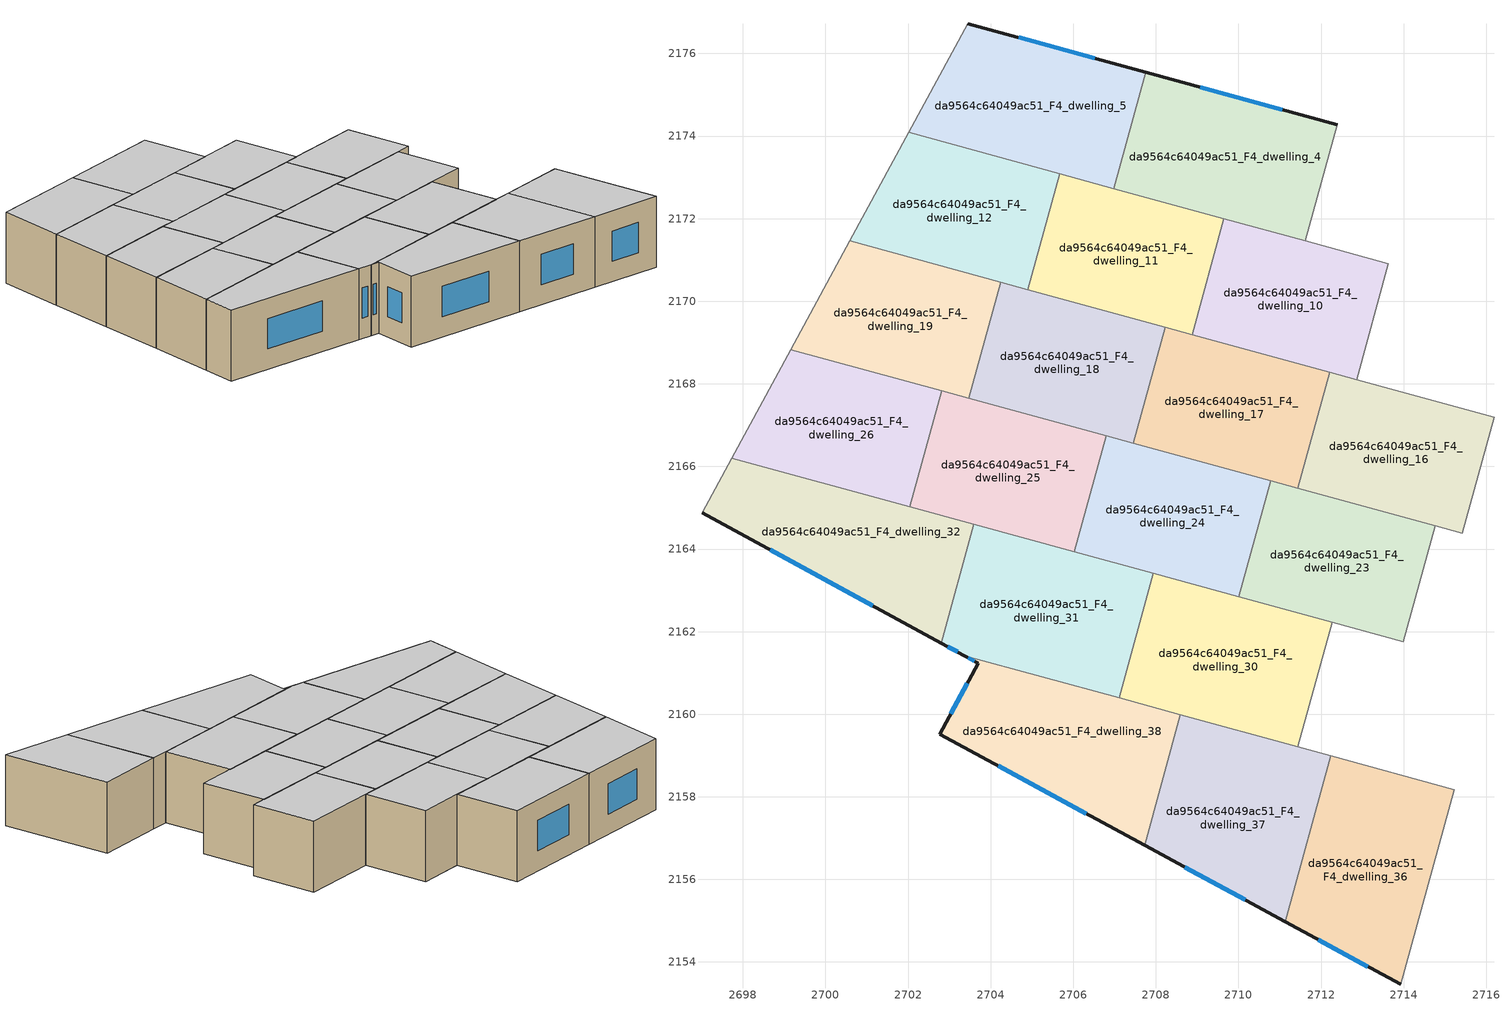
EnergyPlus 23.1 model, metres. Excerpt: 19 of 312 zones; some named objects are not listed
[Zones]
da9564c64049ac51_F4_dwelling_10
 floor to da9564c64049ac51_F3_dwelling_10 (EU_floor_Construction): 2713.63,2170.91 2712.86,2168.1 2708.88,2169.19 2709.65,2172 z12
 wall to da9564c64049ac51_F4_dwelling_9 (EU_wall_Construction): 2712.86,2168.1 2713.63,2170.91 z12:15
 wall to da9564c64049ac51_F4_dwelling_11 (EU_wall_Construction): 2709.65,2172 2708.88,2169.19 z12:15
 wall to da9564c64049ac51_F4_dwelling_17 (EU_wall_Construction): 2708.88,2169.19 2712.21,2168.28 z12:15
 wall to da9564c64049ac51_F4_dwelling_3 (EU_wall_Construction): 2713.63,2170.91 2711.62,2171.46 z12:15
 wall to da9564c64049ac51_F4_dwelling_16 (EU_wall_Construction): 2712.21,2168.28 2712.86,2168.1 z12:15
 wall to da9564c64049ac51_F4_dwelling_4 (EU_wall_Construction): 2711.62,2171.46 2709.65,2172 z12:15
 ceiling to da9564c64049ac51_F5_dwelling_10 (EU_floor_Construction): 2712.86,2168.1 2713.63,2170.91 2709.65,2172 2708.88,2169.19 z15
da9564c64049ac51_F4_dwelling_11
 floor to da9564c64049ac51_F3_dwelling_11 (EU_floor_Construction): 2709.65,2172 2708.88,2169.19 2704.9,2170.28 2705.67,2173.09 z12
 wall to da9564c64049ac51_F4_dwelling_12 (EU_wall_Construction): 2705.67,2173.09 2704.9,2170.28 z12:15
 wall to da9564c64049ac51_F4_dwelling_18 (EU_wall_Construction): 2704.9,2170.28 2708.22,2169.37 z12:15
 wall to da9564c64049ac51_F4_dwelling_4 (EU_wall_Construction): 2709.65,2172 2706.98,2172.73 z12:15
 wall to da9564c64049ac51_F4_dwelling_17 (EU_wall_Construction): 2708.22,2169.37 2708.88,2169.19 z12:15
 wall to da9564c64049ac51_F4_dwelling_5 (EU_wall_Construction): 2706.98,2172.73 2705.67,2173.09 z12:15
 ceiling to da9564c64049ac51_F5_dwelling_11 (EU_floor_Construction): 2708.88,2169.19 2709.65,2172 2705.67,2173.09 2704.9,2170.28 z15
da9564c64049ac51_F4_dwelling_12
 floor to da9564c64049ac51_F3_dwelling_12 (EU_floor_Construction): 2705.67,2173.09 2704.9,2170.28 2700.59,2171.46 2702.01,2174.09 z12
 wall adiabatic (EU_wall_Construction): 2702.01,2174.09 2700.59,2171.46 z12:15
 wall to da9564c64049ac51_F4_dwelling_19 (EU_wall_Construction): 2700.59,2171.46 2704.24,2170.46 z12:15
 wall to da9564c64049ac51_F4_dwelling_5 (EU_wall_Construction): 2705.67,2173.09 2702.01,2174.09 z12:15
 wall to da9564c64049ac51_F4_dwelling_18 (EU_wall_Construction): 2704.24,2170.46 2704.9,2170.28 z12:15
 ceiling to da9564c64049ac51_F5_dwelling_12 (EU_floor_Construction): 2704.9,2170.28 2705.67,2173.09 2702.01,2174.09 2700.59,2171.46 z15
da9564c64049ac51_F4_dwelling_16
 floor to da9564c64049ac51_F3_dwelling_16 (EU_floor_Construction): 2716.19,2167.19 2715.42,2164.38 2711.44,2165.47 2712.21,2168.28 z12
 wall to da9564c64049ac51_F4_dwelling_15 (EU_wall_Construction): 2715.42,2164.38 2716.19,2167.19 z12:15
 wall to da9564c64049ac51_F4_dwelling_17 (EU_wall_Construction): 2712.21,2168.28 2711.44,2165.47 z12:15
 wall to da9564c64049ac51_F4_dwelling_23 (EU_wall_Construction): 2711.44,2165.47 2714.76,2164.56 z12:15
 wall to da9564c64049ac51_F4_dwelling_9 (EU_wall_Construction): 2716.19,2167.19 2712.86,2168.1 z12:15
 wall to da9564c64049ac51_F4_dwelling_22 (EU_wall_Construction): 2714.76,2164.56 2715.42,2164.38 z12:15
 ceiling to da9564c64049ac51_F5_dwelling_16 (EU_floor_Construction): 2715.42,2164.38 2716.19,2167.19 2712.21,2168.28 2711.44,2165.47 z15
da9564c64049ac51_F4_dwelling_17
 floor to da9564c64049ac51_F3_dwelling_17 (EU_floor_Construction): 2712.21,2168.28 2711.44,2165.47 2707.45,2166.56 2708.22,2169.37 z12
 wall to da9564c64049ac51_F4_dwelling_18 (EU_wall_Construction): 2708.22,2169.37 2707.45,2166.56 z12:15
 wall to da9564c64049ac51_F4_dwelling_24 (EU_wall_Construction): 2707.45,2166.56 2710.78,2165.65 z12:15
 wall to da9564c64049ac51_F4_dwelling_23 (EU_wall_Construction): 2710.78,2165.65 2711.44,2165.47 z12:15
 ceiling to da9564c64049ac51_F5_dwelling_17 (EU_floor_Construction): 2711.44,2165.47 2712.21,2168.28 2708.22,2169.37 2707.45,2166.56 z15
da9564c64049ac51_F4_dwelling_18
 floor to da9564c64049ac51_F3_dwelling_18 (EU_floor_Construction): 2708.22,2169.37 2707.45,2166.56 2703.47,2167.65 2704.24,2170.46 z12
 wall to da9564c64049ac51_F4_dwelling_19 (EU_wall_Construction): 2704.24,2170.46 2703.47,2167.65 z12:15
 wall to da9564c64049ac51_F4_dwelling_25 (EU_wall_Construction): 2703.47,2167.65 2706.79,2166.74 z12:15
 wall to da9564c64049ac51_F4_dwelling_24 (EU_wall_Construction): 2706.79,2166.74 2707.45,2166.56 z12:15
 ceiling to da9564c64049ac51_F5_dwelling_18 (EU_floor_Construction): 2707.45,2166.56 2708.22,2169.37 2704.24,2170.46 2703.47,2167.65 z15
da9564c64049ac51_F4_dwelling_19
 floor to da9564c64049ac51_F3_dwelling_19 (EU_floor_Construction): 2704.24,2170.46 2703.47,2167.65 2699.16,2168.83 2700.59,2171.46 z12
 wall adiabatic (EU_wall_Construction): 2700.59,2171.46 2699.16,2168.83 z12:15
 wall to da9564c64049ac51_F4_dwelling_26 (EU_wall_Construction): 2699.16,2168.83 2702.81,2167.83 z12:15
 wall to da9564c64049ac51_F4_dwelling_25 (EU_wall_Construction): 2702.81,2167.83 2703.47,2167.65 z12:15
 ceiling to da9564c64049ac51_F5_dwelling_19 (EU_floor_Construction): 2703.47,2167.65 2704.24,2170.46 2700.59,2171.46 2699.16,2168.83 z15
da9564c64049ac51_F4_dwelling_23
 floor to da9564c64049ac51_F3_dwelling_23 (EU_floor_Construction): 2714.76,2164.56 2713.99,2161.75 2710.01,2162.84 2710.78,2165.65 z12
 wall to da9564c64049ac51_F4_dwelling_22 (EU_wall_Construction): 2713.99,2161.75 2714.76,2164.56 z12:15
 wall to da9564c64049ac51_F4_dwelling_24 (EU_wall_Construction): 2710.78,2165.65 2710.01,2162.84 z12:15
 wall to da9564c64049ac51_F4_dwelling_30 (EU_wall_Construction): 2710.01,2162.84 2712.27,2162.22 z12:15
 wall to da9564c64049ac51_F4_dwelling_29 (EU_wall_Construction): 2712.27,2162.22 2713.99,2161.75 z12:15
 ceiling to da9564c64049ac51_F5_dwelling_23 (EU_floor_Construction): 2713.99,2161.75 2714.76,2164.56 2710.78,2165.65 2710.01,2162.84 z15
da9564c64049ac51_F4_dwelling_24
 floor to da9564c64049ac51_F3_dwelling_24 (EU_floor_Construction): 2710.78,2165.65 2710.01,2162.84 2706.03,2163.93 2706.79,2166.74 z12
 wall to da9564c64049ac51_F4_dwelling_25 (EU_wall_Construction): 2706.79,2166.74 2706.03,2163.93 z12:15
 wall to da9564c64049ac51_F4_dwelling_31 (EU_wall_Construction): 2706.03,2163.93 2707.94,2163.41 z12:15
 wall to da9564c64049ac51_F4_dwelling_30 (EU_wall_Construction): 2707.94,2163.41 2710.01,2162.84 z12:15
 ceiling to da9564c64049ac51_F5_dwelling_24 (EU_floor_Construction): 2710.01,2162.84 2710.78,2165.65 2706.79,2166.74 2706.03,2163.93 z15
da9564c64049ac51_F4_dwelling_25
 floor to da9564c64049ac51_F3_dwelling_25 (EU_floor_Construction): 2706.79,2166.74 2706.03,2163.93 2702.04,2165.02 2702.81,2167.83 z12
 wall to da9564c64049ac51_F4_dwelling_26 (EU_wall_Construction): 2702.81,2167.83 2702.04,2165.02 z12:15
 wall to da9564c64049ac51_F4_dwelling_32 (EU_wall_Construction): 2702.04,2165.02 2703.59,2164.6 z12:15
 wall to da9564c64049ac51_F4_dwelling_31 (EU_wall_Construction): 2703.59,2164.6 2706.03,2163.93 z12:15
 ceiling to da9564c64049ac51_F5_dwelling_25 (EU_floor_Construction): 2706.03,2163.93 2706.79,2166.74 2702.81,2167.83 2702.04,2165.02 z15
da9564c64049ac51_F4_dwelling_26
 floor to da9564c64049ac51_F3_dwelling_26 (EU_floor_Construction): 2702.81,2167.83 2702.04,2165.02 2697.73,2166.2 2699.16,2168.83 z12
 wall adiabatic (EU_wall_Construction): 2699.16,2168.83 2697.73,2166.2 z12:15
 wall to da9564c64049ac51_F4_dwelling_32 (EU_wall_Construction): 2697.73,2166.2 2702.04,2165.02 z12:15
 ceiling to da9564c64049ac51_F5_dwelling_26 (EU_floor_Construction): 2702.04,2165.02 2702.81,2167.83 2699.16,2168.83 2697.73,2166.2 z15
da9564c64049ac51_F4_dwelling_30
 floor to da9564c64049ac51_F3_dwelling_30 (EU_floor_Construction): 2712.27,2162.22 2711.44,2159.21 2707.11,2160.39 2707.94,2163.41 z12
 wall to da9564c64049ac51_F4_dwelling_29 (EU_wall_Construction): 2711.44,2159.21 2712.27,2162.22 z12:15
 wall to da9564c64049ac51_F4_dwelling_31 (EU_wall_Construction): 2707.94,2163.41 2707.11,2160.39 z12:15
 wall to da9564c64049ac51_F4_dwelling_37 (EU_wall_Construction): 2708.6,2159.99 2711.44,2159.21 z12:15
 wall to da9564c64049ac51_F4_dwelling_38 (EU_wall_Construction): 2707.11,2160.39 2708.6,2159.99 z12:15
 ceiling to da9564c64049ac51_F5_dwelling_30 (EU_floor_Construction): 2711.44,2159.21 2712.27,2162.22 2707.94,2163.41 2707.11,2160.39 z15
da9564c64049ac51_F4_dwelling_31
 floor to da9564c64049ac51_F3_dwelling_31 (EU_floor_Construction): 2707.94,2163.41 2707.11,2160.39 2703.36,2161.42 2702.81,2161.72 2703.59,2164.6 z12
 wall outside (EU_wall_Construction): 2702.81,2161.72 2703.36,2161.42 z12:15
 wall to da9564c64049ac51_F4_dwelling_32 (EU_wall_Construction): 2703.59,2164.6 2702.81,2161.72 z12:15
 wall to da9564c64049ac51_F4_dwelling_38 (EU_wall_Construction): 2703.36,2161.42 2707.11,2160.39 z12:15
 window (EU_Window_Construction): 2702.97,2161.64 2703.21,2161.51 z12.86:14.14
 ceiling to da9564c64049ac51_F5_dwelling_31 (EU_floor_Construction): 2707.11,2160.39 2707.94,2163.41 2703.59,2164.6 2702.81,2161.72 2703.36,2161.42 z15
da9564c64049ac51_F4_dwelling_32
 floor to da9564c64049ac51_F3_dwelling_32 (EU_floor_Construction): 2703.59,2164.6 2702.81,2161.72 2697.01,2164.88 2697.73,2166.2 z12
 wall outside (EU_wall_Construction): 2697.01,2164.88 2702.81,2161.72 z12:15
 wall adiabatic (EU_wall_Construction): 2697.73,2166.2 2697.01,2164.88 z12:15
 window (EU_Window_Construction): 2698.67,2163.98 2701.15,2162.63 z12.86:14.14
 ceiling to da9564c64049ac51_F5_dwelling_32 (EU_floor_Construction): 2702.81,2161.72 2703.59,2164.6 2697.73,2166.2 2697.01,2164.88 z15
da9564c64049ac51_F4_dwelling_36
 floor to da9564c64049ac51_F3_dwelling_36 (EU_floor_Construction): 2715.22,2158.17 2713.93,2153.46 2711.13,2154.98 2712.23,2158.99 z12
 wall outside (EU_wall_Construction): 2711.13,2154.98 2713.93,2153.46 z12:15
 wall to da9564c64049ac51_F4_dwelling_35 (EU_wall_Construction): 2713.93,2153.46 2715.22,2158.17 z12:15
 wall to da9564c64049ac51_F4_dwelling_37 (EU_wall_Construction): 2712.23,2158.99 2711.13,2154.98 z12:15
 wall to da9564c64049ac51_F4_dwelling_29 (EU_wall_Construction): 2715.22,2158.17 2712.23,2158.99 z12:15
 window (EU_Window_Construction): 2711.93,2154.54 2713.13,2153.89 z12.86:14.14
 ceiling to da9564c64049ac51_F5_dwelling_36 (EU_floor_Construction): 2713.93,2153.46 2715.22,2158.17 2712.23,2158.99 2711.13,2154.98 z15
da9564c64049ac51_F4_dwelling_37
 floor to da9564c64049ac51_F3_dwelling_37 (EU_floor_Construction): 2712.23,2158.99 2711.13,2154.98 2707.73,2156.82 2708.6,2159.99 z12
 wall outside (EU_wall_Construction): 2707.73,2156.82 2711.13,2154.98 z12:15
 wall to da9564c64049ac51_F4_dwelling_38 (EU_wall_Construction): 2708.6,2159.99 2707.73,2156.82 z12:15
 wall to da9564c64049ac51_F4_dwelling_29 (EU_wall_Construction): 2712.23,2158.99 2711.44,2159.21 z12:15
 window (EU_Window_Construction): 2708.7,2156.3 2710.16,2155.5 z12.86:14.14
 ceiling to da9564c64049ac51_F5_dwelling_37 (EU_floor_Construction): 2711.13,2154.98 2712.23,2158.99 2708.6,2159.99 2707.73,2156.82 z15
da9564c64049ac51_F4_dwelling_38
 floor to da9564c64049ac51_F3_dwelling_38 (EU_floor_Construction): 2708.6,2159.99 2707.73,2156.82 2702.77,2159.52 2703.71,2161.24 2703.36,2161.42 z12
 wall outside (EU_wall_Construction): 2703.36,2161.42 2703.71,2161.24 2702.77,2159.52 2707.73,2156.82 z12:15
 window (EU_Window_Construction): 2704.19,2158.75 2706.31,2157.59 / 2703.44,2160.74 2703.04,2160.01 / 2703.46,2161.37 2703.61,2161.29 z12.86:14.14
 ceiling to da9564c64049ac51_F5_dwelling_38 (EU_floor_Construction): 2707.73,2156.82 2708.6,2159.99 2703.36,2161.42 2703.71,2161.24 2702.77,2159.52 z15
da9564c64049ac51_F4_dwelling_4
 floor to da9564c64049ac51_F3_dwelling_4 (EU_floor_Construction): 2712.39,2174.27 2711.62,2171.46 2706.98,2172.73 2707.75,2175.54 z12
 wall outside (EU_wall_Construction): 2712.39,2174.27 2707.75,2175.54 z12:15
 wall to da9564c64049ac51_F4_dwelling_3 (EU_wall_Construction): 2711.62,2171.46 2712.39,2174.27 z12:15
 wall to da9564c64049ac51_F4_dwelling_5 (EU_wall_Construction): 2707.75,2175.54 2706.98,2172.73 z12:15
 window (EU_Window_Construction): 2711.07,2174.63 2709.08,2175.18 z12.86:14.14
 ceiling to da9564c64049ac51_F5_dwelling_4 (EU_floor_Construction): 2711.62,2171.46 2712.39,2174.27 2707.75,2175.54 2706.98,2172.73 z15
da9564c64049ac51_F4_dwelling_5
 floor to da9564c64049ac51_F3_dwelling_5 (EU_floor_Construction): 2707.75,2175.54 2706.98,2172.73 2702.01,2174.09 2703.45,2176.72 z12
 wall outside (EU_wall_Construction): 2707.75,2175.54 2703.45,2176.72 z12:15
 wall adiabatic (EU_wall_Construction): 2703.45,2176.72 2702.01,2174.09 z12:15
 window (EU_Window_Construction): 2706.52,2175.88 2704.68,2176.39 z12.86:14.14
 ceiling to da9564c64049ac51_F5_dwelling_5 (EU_floor_Construction): 2706.98,2172.73 2707.75,2175.54 2703.45,2176.72 2702.01,2174.09 z15
[Building]
EU S2 Campaign: North Axis=0; Terrain=City; Solar Distribution=FullExterior
[Site:Location]
Helsinki-Vantaa.AP: Latitude=60.317; Longitude=24.963; Time Zone=2; Elevation=54.6
[SizingPeriod:WeatherFileDays]
AnnualSizingPeriod: Begin Month=1; Begin Day of Month=1; End Month=12; End Day of Month=31; Day of Week for Start Day=Monday; Use Weather File Daylight Saving Period=No; Use Weather File Rain and Snow Indicators=No
[MATERIAL]
EU_InternalMass_Material: Roughness=MediumRough; Thickness=0.1; Conductivity=1; Density=1800; Specific Heat=900; Thermal Absorptance=0.9; Solar Absorptance=0.7; Visible Absorptance=0.7
[MATERIAL:NOMASS] Roughness=MediumRough; Thermal Absorptance=0.9; Solar Absorptance=0.7; Visible Absorptance=0.7
Name | Thermal Resistance
EU_wall_NoMass | 5.91765
EU_floor_NoMass | 6.2875
[WINDOWMATERIAL:SIMPLEGLAZINGSYSTEM]
EU_Window_SimpleGlazing: UFactor=0.994035; Solar Heat Gain Coefficient=0.7; Visible Transmittance=0.7
[CONSTRUCTION]
EU_wall_Construction: EU_wall_NoMass
EU_floor_Construction: EU_floor_NoMass
EU_Window_Construction: EU_Window_SimpleGlazing
EU_InternalMass_Construction: EU_InternalMass_Material
[ZONE] Type=1; Multiplier=1; Ceiling Height=autocalculate; Floor Area=autocalculate; Part of Total Floor Area=Yes
Name | Volume
da9564c64049ac51_F4_dwelling_10 | 36.0784
da9564c64049ac51_F4_dwelling_11 | 36.0806
da9564c64049ac51_F4_dwelling_12 | 36.0828
da9564c64049ac51_F4_dwelling_16 | 36.0857
da9564c64049ac51_F4_dwelling_17 | 36.0798
da9564c64049ac51_F4_dwelling_18; da9564c64049ac51_F4_dwelling_24 | 36.082
da9564c64049ac51_F4_dwelling_19 | 36.0769
da9564c64049ac51_F4_dwelling_23; da9564c64049ac51_F4_dwelling_25 | 36.0791
da9564c64049ac51_F4_dwelling_26 | 36.0732
da9564c64049ac51_F4_dwelling_30; da9564c64049ac51_F4_dwelling_4 | 42.0872
da9564c64049ac51_F4_dwelling_31 | 42.093
da9564c64049ac51_F4_dwelling_32 | 42.0959
da9564c64049ac51_F4_dwelling_36 | 42.1003
da9564c64049ac51_F4_dwelling_37 | 42.0967
da9564c64049ac51_F4_dwelling_38 | 42.09375
da9564c64049ac51_F4_dwelling_5 | 42.0886
[INTERNALMASS] Construction=EU_InternalMass_Construction
Name | Zone or ZoneList | Surface Area
da9564c64049ac51_F4_dwelling_4_EU_InternalMass | da9564c64049ac51_F4_dwelling_4 | 14.0291
da9564c64049ac51_F4_dwelling_5_EU_InternalMass | da9564c64049ac51_F4_dwelling_5 | 14.0296
da9564c64049ac51_F4_dwelling_10_EU_InternalMass | da9564c64049ac51_F4_dwelling_10 | 12.0265
da9564c64049ac51_F4_dwelling_11_EU_InternalMass | da9564c64049ac51_F4_dwelling_11 | 12.0265
da9564c64049ac51_F4_dwelling_12_EU_InternalMass | da9564c64049ac51_F4_dwelling_12 | 12.0277
da9564c64049ac51_F4_dwelling_16_EU_InternalMass | da9564c64049ac51_F4_dwelling_16 | 12.0288
da9564c64049ac51_F4_dwelling_17_EU_InternalMass | da9564c64049ac51_F4_dwelling_17 | 12.0265
da9564c64049ac51_F4_dwelling_18_EU_InternalMass | da9564c64049ac51_F4_dwelling_18 | 12.0272
da9564c64049ac51_F4_dwelling_19_EU_InternalMass | da9564c64049ac51_F4_dwelling_19 | 12.0258
da9564c64049ac51_F4_dwelling_23_EU_InternalMass | da9564c64049ac51_F4_dwelling_23 | 12.0265
da9564c64049ac51_F4_dwelling_24_EU_InternalMass | da9564c64049ac51_F4_dwelling_24 | 12.0272
da9564c64049ac51_F4_dwelling_25_EU_InternalMass | da9564c64049ac51_F4_dwelling_25 | 12.0265
da9564c64049ac51_F4_dwelling_26_EU_InternalMass | da9564c64049ac51_F4_dwelling_26 | 12.0243
da9564c64049ac51_F4_dwelling_30_EU_InternalMass | da9564c64049ac51_F4_dwelling_30 | 14.0294
da9564c64049ac51_F4_dwelling_31_EU_InternalMass | da9564c64049ac51_F4_dwelling_31 | 14.0308
da9564c64049ac51_F4_dwelling_32_EU_InternalMass | da9564c64049ac51_F4_dwelling_32 | 14.032
da9564c64049ac51_F4_dwelling_36_EU_InternalMass | da9564c64049ac51_F4_dwelling_36 | 14.0335
da9564c64049ac51_F4_dwelling_37_EU_InternalMass | da9564c64049ac51_F4_dwelling_37 | 14.0321
da9564c64049ac51_F4_dwelling_38_EU_InternalMass | da9564c64049ac51_F4_dwelling_38 | 14.0313
[OTHEREQUIPMENT] Fuel Type=Electricity; Design Level Calculation Method=Watts/Area; Power per Zone Floor Area=1; Fraction Latent=0; Fraction Radiant=0; Fraction Lost=0; Carbon Dioxide Generation Rate=0; EndUse Subcategory=EU_Step8_InternalGains
Name | Zone or ZoneList or Space or SpaceList | Schedule
EU_Step8_InternalGain_da9564c64049ac51_F4_dwelling_4_f000 | da9564c64049ac51_F4_dwelling_4 | EU_Step8_GainSchedule_da9564c64049ac51_F4_dwelling_4_f000
EU_Step8_InternalGain_da9564c64049ac51_F4_dwelling_5_f000 | da9564c64049ac51_F4_dwelling_5 | EU_Step8_GainSchedule_da9564c64049ac51_F4_dwelling_5_f000
EU_Step8_InternalGain_da9564c64049ac51_F4_dwelling_10_f000 | da9564c64049ac51_F4_dwelling_10 | EU_Step8_GainSchedule_da9564c64049ac51_F4_dwelling_10_f000
EU_Step8_InternalGain_da9564c64049ac51_F4_dwelling_11_f000 | da9564c64049ac51_F4_dwelling_11 | EU_Step8_GainSchedule_da9564c64049ac51_F4_dwelling_11_f000
EU_Step8_InternalGain_da9564c64049ac51_F4_dwelling_12_f000 | da9564c64049ac51_F4_dwelling_12 | EU_Step8_GainSchedule_da9564c64049ac51_F4_dwelling_12_f000
EU_Step8_InternalGain_da9564c64049ac51_F4_dwelling_16_f000 | da9564c64049ac51_F4_dwelling_16 | EU_Step8_GainSchedule_da9564c64049ac51_F4_dwelling_16_f000
EU_Step8_InternalGain_da9564c64049ac51_F4_dwelling_17_f000 | da9564c64049ac51_F4_dwelling_17 | EU_Step8_GainSchedule_da9564c64049ac51_F4_dwelling_17_f000
EU_Step8_InternalGain_da9564c64049ac51_F4_dwelling_18_f000 | da9564c64049ac51_F4_dwelling_18 | EU_Step8_GainSchedule_da9564c64049ac51_F4_dwelling_18_f000
EU_Step8_InternalGain_da9564c64049ac51_F4_dwelling_19_f000 | da9564c64049ac51_F4_dwelling_19 | EU_Step8_GainSchedule_da9564c64049ac51_F4_dwelling_19_f000
EU_Step8_InternalGain_da9564c64049ac51_F4_dwelling_23_f000 | da9564c64049ac51_F4_dwelling_23 | EU_Step8_GainSchedule_da9564c64049ac51_F4_dwelling_23_f000
EU_Step8_InternalGain_da9564c64049ac51_F4_dwelling_24_f000 | da9564c64049ac51_F4_dwelling_24 | EU_Step8_GainSchedule_da9564c64049ac51_F4_dwelling_24_f000
EU_Step8_InternalGain_da9564c64049ac51_F4_dwelling_25_f000 | da9564c64049ac51_F4_dwelling_25 | EU_Step8_GainSchedule_da9564c64049ac51_F4_dwelling_25_f000
EU_Step8_InternalGain_da9564c64049ac51_F4_dwelling_26_f000 | da9564c64049ac51_F4_dwelling_26 | EU_Step8_GainSchedule_da9564c64049ac51_F4_dwelling_26_f000
EU_Step8_InternalGain_da9564c64049ac51_F4_dwelling_30_f000 | da9564c64049ac51_F4_dwelling_30 | EU_Step8_GainSchedule_da9564c64049ac51_F4_dwelling_30_f000
EU_Step8_InternalGain_da9564c64049ac51_F4_dwelling_31_f000 | da9564c64049ac51_F4_dwelling_31 | EU_Step8_GainSchedule_da9564c64049ac51_F4_dwelling_31_f000
EU_Step8_InternalGain_da9564c64049ac51_F4_dwelling_32_f000 | da9564c64049ac51_F4_dwelling_32 | EU_Step8_GainSchedule_da9564c64049ac51_F4_dwelling_32_f000
EU_Step8_InternalGain_da9564c64049ac51_F4_dwelling_36_f000 | da9564c64049ac51_F4_dwelling_36 | EU_Step8_GainSchedule_da9564c64049ac51_F4_dwelling_36_f000
EU_Step8_InternalGain_da9564c64049ac51_F4_dwelling_37_f000 | da9564c64049ac51_F4_dwelling_37 | EU_Step8_GainSchedule_da9564c64049ac51_F4_dwelling_37_f000
EU_Step8_InternalGain_da9564c64049ac51_F4_dwelling_38_f000 | da9564c64049ac51_F4_dwelling_38 | EU_Step8_GainSchedule_da9564c64049ac51_F4_dwelling_38_f000
[ZONEVENTILATION:DESIGNFLOWRATE] Schedule=EU_AlwaysOn; Design Flow Rate Calculation Method=AirChanges/Hour; Air Changes per Hour=0.596421; Ventilation Type=Natural; Fan Pressure Rise=0; Fan Total Efficiency=1; Constant Term Coefficient=1; Temperature Term Coefficient=0; Velocity Term Coefficient=0; Velocity Squared Term Coefficient=0; Minimum Indoor Temperature=-100; Maximum Indoor Temperature=100; Delta Temperature=-100; Minimum Outdoor Temperature=-100; Maximum Outdoor Temperature=100; Maximum Wind Speed=40
Name | Zone or ZoneList or Space or SpaceList
EU_ConstantAir_da9564c64049ac51_F4_dwelling_4 | da9564c64049ac51_F4_dwelling_4
EU_ConstantAir_da9564c64049ac51_F4_dwelling_5 | da9564c64049ac51_F4_dwelling_5
EU_ConstantAir_da9564c64049ac51_F4_dwelling_10 | da9564c64049ac51_F4_dwelling_10
EU_ConstantAir_da9564c64049ac51_F4_dwelling_11 | da9564c64049ac51_F4_dwelling_11
EU_ConstantAir_da9564c64049ac51_F4_dwelling_12 | da9564c64049ac51_F4_dwelling_12
EU_ConstantAir_da9564c64049ac51_F4_dwelling_16 | da9564c64049ac51_F4_dwelling_16
EU_ConstantAir_da9564c64049ac51_F4_dwelling_17 | da9564c64049ac51_F4_dwelling_17
EU_ConstantAir_da9564c64049ac51_F4_dwelling_18 | da9564c64049ac51_F4_dwelling_18
EU_ConstantAir_da9564c64049ac51_F4_dwelling_19 | da9564c64049ac51_F4_dwelling_19
EU_ConstantAir_da9564c64049ac51_F4_dwelling_23 | da9564c64049ac51_F4_dwelling_23
EU_ConstantAir_da9564c64049ac51_F4_dwelling_24 | da9564c64049ac51_F4_dwelling_24
EU_ConstantAir_da9564c64049ac51_F4_dwelling_25 | da9564c64049ac51_F4_dwelling_25
EU_ConstantAir_da9564c64049ac51_F4_dwelling_26 | da9564c64049ac51_F4_dwelling_26
EU_ConstantAir_da9564c64049ac51_F4_dwelling_30 | da9564c64049ac51_F4_dwelling_30
EU_ConstantAir_da9564c64049ac51_F4_dwelling_31 | da9564c64049ac51_F4_dwelling_31
EU_ConstantAir_da9564c64049ac51_F4_dwelling_32 | da9564c64049ac51_F4_dwelling_32
EU_ConstantAir_da9564c64049ac51_F4_dwelling_36 | da9564c64049ac51_F4_dwelling_36
EU_ConstantAir_da9564c64049ac51_F4_dwelling_37 | da9564c64049ac51_F4_dwelling_37
EU_ConstantAir_da9564c64049ac51_F4_dwelling_38 | da9564c64049ac51_F4_dwelling_38
[HVACTEMPLATE:ZONE:IDEALLOADSAIRSYSTEM] System Availability Schedule=EU_AlwaysOn; Maximum Heating Supply Air Temperature=50; Minimum Cooling Supply Air Temperature=13; Maximum Heating Supply Air Humidity Ratio=0.0156; Minimum Cooling Supply Air Humidity Ratio=0.0077; Heating Limit=NoLimit; Cooling Limit=NoLimit; Heating Availability Schedule=EU_AlwaysOn; Cooling Availability Schedule=EU_CoolingOff; Dehumidification Control Type=ConstantSensibleHeatRatio; Cooling Sensible Heat Ratio=0.7; Dehumidification Setpoint=60; Humidification Control Type=None; Humidification Setpoint=30; Outdoor Air Method=None; Outdoor Air Flow Rate per Person=0.00944; Outdoor Air Flow Rate per Zone Floor Area=0; Outdoor Air Flow Rate per Zone=0; Demand Controlled Ventilation Type=None; Outdoor Air Economizer Type=NoEconomizer; Heat Recovery Type=None; Sensible Heat Recovery Effectiveness=0.7; Latent Heat Recovery Effectiveness=0.65
Name | Template Thermostat
da9564c64049ac51_F4_dwelling_4 | EU_HeatOnly_da9564c64049ac51_F4_dwelling_4
da9564c64049ac51_F4_dwelling_5 | EU_HeatOnly_da9564c64049ac51_F4_dwelling_5
da9564c64049ac51_F4_dwelling_10 | EU_HeatOnly_da9564c64049ac51_F4_dwelling_10
da9564c64049ac51_F4_dwelling_11 | EU_HeatOnly_da9564c64049ac51_F4_dwelling_11
da9564c64049ac51_F4_dwelling_12 | EU_HeatOnly_da9564c64049ac51_F4_dwelling_12
da9564c64049ac51_F4_dwelling_16 | EU_HeatOnly_da9564c64049ac51_F4_dwelling_16
da9564c64049ac51_F4_dwelling_17 | EU_HeatOnly_da9564c64049ac51_F4_dwelling_17
da9564c64049ac51_F4_dwelling_18 | EU_HeatOnly_da9564c64049ac51_F4_dwelling_18
da9564c64049ac51_F4_dwelling_19 | EU_HeatOnly_da9564c64049ac51_F4_dwelling_19
da9564c64049ac51_F4_dwelling_23 | EU_HeatOnly_da9564c64049ac51_F4_dwelling_23
da9564c64049ac51_F4_dwelling_24 | EU_HeatOnly_da9564c64049ac51_F4_dwelling_24
da9564c64049ac51_F4_dwelling_25 | EU_HeatOnly_da9564c64049ac51_F4_dwelling_25
da9564c64049ac51_F4_dwelling_26 | EU_HeatOnly_da9564c64049ac51_F4_dwelling_26
da9564c64049ac51_F4_dwelling_30 | EU_HeatOnly_da9564c64049ac51_F4_dwelling_30
da9564c64049ac51_F4_dwelling_31 | EU_HeatOnly_da9564c64049ac51_F4_dwelling_31
da9564c64049ac51_F4_dwelling_32 | EU_HeatOnly_da9564c64049ac51_F4_dwelling_32
da9564c64049ac51_F4_dwelling_36 | EU_HeatOnly_da9564c64049ac51_F4_dwelling_36
da9564c64049ac51_F4_dwelling_37 | EU_HeatOnly_da9564c64049ac51_F4_dwelling_37
da9564c64049ac51_F4_dwelling_38 | EU_HeatOnly_da9564c64049ac51_F4_dwelling_38
[SIZING:ZONE] Zone Cooling Design Supply Air Temperature Input Method=SupplyAirTemperature; Zone Cooling Design Supply Air Temperature=13; Zone Heating Design Supply Air Temperature Input Method=SupplyAirTemperature; Zone Heating Design Supply Air Temperature=50; Zone Cooling Design Supply Air Humidity Ratio=0.008; Zone Heating Design Supply Air Humidity Ratio=0.008; Cooling Design Air Flow Method=DesignDay; Cooling Design Air Flow Rate=0; Cooling Minimum Air Flow per Zone Floor Area=0.000762; Cooling Minimum Air Flow=0; Cooling Minimum Air Flow Fraction=0.2; Heating Design Air Flow Method=DesignDay; Heating Design Air Flow Rate=0; Heating Maximum Air Flow per Zone Floor Area=0.002032; Heating Maximum Air Flow=0.141576; Heating Maximum Air Flow Fraction=0.3; Account for Dedicated Outdoor Air System=No; Dedicated Outdoor Air System Control Strategy=NeutralSupplyAir; Dedicated Outdoor Air Low Setpoint Temperature for Design=autosize; Dedicated Outdoor Air High Setpoint Temperature for Design=autosize; Zone Load Sizing Method=Sensible Load Only No Latent Load; Zone Latent Cooling Design Supply Air Humidity Ratio Input Method=HumidityRatioDifference; Zone Cooling Design Supply Air Humidity Ratio Difference=0.005; Zone Latent Heating Design Supply Air Humidity Ratio Input Method=HumidityRatioDifference; Zone Humidification Design Supply Air Humidity Ratio Difference=0.005
da9564c64049ac51_F4_dwelling_4; da9564c64049ac51_F4_dwelling_5; da9564c64049ac51_F4_dwelling_10; da9564c64049ac51_F4_dwelling_11; da9564c64049ac51_F4_dwelling_12; da9564c64049ac51_F4_dwelling_16; da9564c64049ac51_F4_dwelling_17; da9564c64049ac51_F4_dwelling_18; da9564c64049ac51_F4_dwelling_19; da9564c64049ac51_F4_dwelling_23; da9564c64049ac51_F4_dwelling_24; da9564c64049ac51_F4_dwelling_25; da9564c64049ac51_F4_dwelling_26; da9564c64049ac51_F4_dwelling_30; da9564c64049ac51_F4_dwelling_31; da9564c64049ac51_F4_dwelling_32; da9564c64049ac51_F4_dwelling_36; da9564c64049ac51_F4_dwelling_37; da9564c64049ac51_F4_dwelling_38
[SCHEDULE:CONSTANT]
Name | Hourly Value
EU_AlwaysOn | 1
EU_CoolingOff | 0
[SCHEDULE:FILE] Column Number=1; Rows to Skip at Top=0; Number of Hours of Data=8760; Column Separator=Comma; Interpolate to Timestep=No; Minutes per Item=60; Adjust Schedule for Daylight Savings=Yes
Name | File
EU_Step8_GainSchedule_da9564c64049ac51_F4_dwelling_4_f000 | ../../schedules/da9564c64049ac51/da9564c64049ac51_F4_dwelling_4_f000_gain.csv
EU_Step8_GainSchedule_da9564c64049ac51_F4_dwelling_5_f000 | ../../schedules/da9564c64049ac51/da9564c64049ac51_F4_dwelling_5_f000_gain.csv
EU_Step8_GainSchedule_da9564c64049ac51_F4_dwelling_10_f000 | ../../schedules/da9564c64049ac51/da9564c64049ac51_F4_dwelling_10_f000_gain.csv
EU_Step8_GainSchedule_da9564c64049ac51_F4_dwelling_11_f000 | ../../schedules/da9564c64049ac51/da9564c64049ac51_F4_dwelling_11_f000_gain.csv
EU_Step8_GainSchedule_da9564c64049ac51_F4_dwelling_12_f000 | ../../schedules/da9564c64049ac51/da9564c64049ac51_F4_dwelling_12_f000_gain.csv
EU_Step8_GainSchedule_da9564c64049ac51_F4_dwelling_16_f000 | ../../schedules/da9564c64049ac51/da9564c64049ac51_F4_dwelling_16_f000_gain.csv
EU_Step8_GainSchedule_da9564c64049ac51_F4_dwelling_17_f000 | ../../schedules/da9564c64049ac51/da9564c64049ac51_F4_dwelling_17_f000_gain.csv
EU_Step8_GainSchedule_da9564c64049ac51_F4_dwelling_18_f000 | ../../schedules/da9564c64049ac51/da9564c64049ac51_F4_dwelling_18_f000_gain.csv
EU_Step8_GainSchedule_da9564c64049ac51_F4_dwelling_19_f000 | ../../schedules/da9564c64049ac51/da9564c64049ac51_F4_dwelling_19_f000_gain.csv
EU_Step8_GainSchedule_da9564c64049ac51_F4_dwelling_23_f000 | ../../schedules/da9564c64049ac51/da9564c64049ac51_F4_dwelling_23_f000_gain.csv
EU_Step8_GainSchedule_da9564c64049ac51_F4_dwelling_24_f000 | ../../schedules/da9564c64049ac51/da9564c64049ac51_F4_dwelling_24_f000_gain.csv
EU_Step8_GainSchedule_da9564c64049ac51_F4_dwelling_25_f000 | ../../schedules/da9564c64049ac51/da9564c64049ac51_F4_dwelling_25_f000_gain.csv
EU_Step8_GainSchedule_da9564c64049ac51_F4_dwelling_26_f000 | ../../schedules/da9564c64049ac51/da9564c64049ac51_F4_dwelling_26_f000_gain.csv
EU_Step8_GainSchedule_da9564c64049ac51_F4_dwelling_30_f000 | ../../schedules/da9564c64049ac51/da9564c64049ac51_F4_dwelling_30_f000_gain.csv
EU_Step8_GainSchedule_da9564c64049ac51_F4_dwelling_31_f000 | ../../schedules/da9564c64049ac51/da9564c64049ac51_F4_dwelling_31_f000_gain.csv
EU_Step8_GainSchedule_da9564c64049ac51_F4_dwelling_32_f000 | ../../schedules/da9564c64049ac51/da9564c64049ac51_F4_dwelling_32_f000_gain.csv
EU_Step8_GainSchedule_da9564c64049ac51_F4_dwelling_36_f000 | ../../schedules/da9564c64049ac51/da9564c64049ac51_F4_dwelling_36_f000_gain.csv
EU_Step8_GainSchedule_da9564c64049ac51_F4_dwelling_37_f000 | ../../schedules/da9564c64049ac51/da9564c64049ac51_F4_dwelling_37_f000_gain.csv
EU_Step8_GainSchedule_da9564c64049ac51_F4_dwelling_38_f000 | ../../schedules/da9564c64049ac51/da9564c64049ac51_F4_dwelling_38_f000_gain.csv
